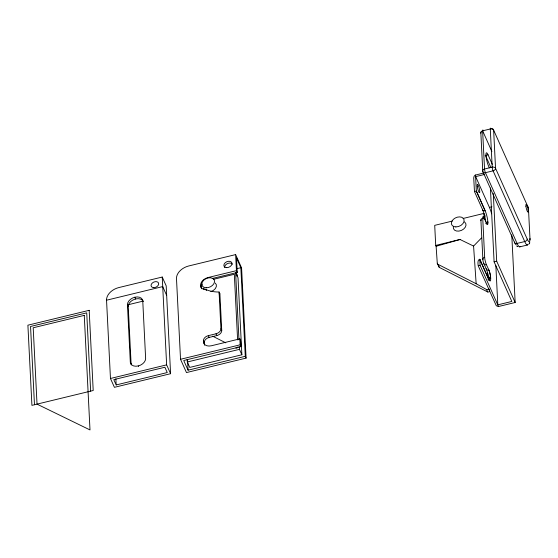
<?xml version="1.0" encoding="UTF-8"?>
<svg xmlns="http://www.w3.org/2000/svg" width="558" height="558" viewBox="0 0 558 558"><rect width="100%" height="100%" fill="white"/><g stroke="black" fill="none" stroke-linecap="round" stroke-linejoin="round"><path stroke-width="0.84" d="M528.893 244.146L529.549 243.155M529.619 243.002L529.758 242.681L529.396 243.49M489.666 290.976A1.297 0.893 -24.1 0 1 488.843 291.869A1.297 0.893 -24.1 0 1 487.615 291.932L486.583 289.574L476.155 283.729L473.575 246.071L481.408 238.022M483.388 218.241A2.671 1.841 -24.1 0 1 484.086 217.997L484.135 217.983A5.35 1.004 76.4 0 0 482.74 218.269L484.651 257.329A5.35 1.004 76.4 0 0 486.43 264.68L488.85 269.981A5.35 1.004 76.4 0 1 490.621 277.34L490.677 278.533A8.021 1.507 76.4 0 1 488.592 278.958L479.789 259.282C477.606 259.707 477.836 262.916 478.185 265.72L496.313 305.756L498.385 306.551L515.16 302.492L511.77 234.827M487.629 291.918L439.46 267.484A2.685 1.855 -24.1 0 1 438.672 266.326L437.27 263.188L436.112 246.266L460.029 239.487L473.575 246.071M483.849 172.994L475.179 175.135L474.133 176.195L473.714 177.911L474.474 191.554L482.489 209.459A10.7 2.009 76.4 0 1 485.781 221.603M474.684 191.485L476.379 191.066L485.132 210.75A2.671 1.841 -24.1 0 1 482.489 209.459M478.387 265.65L480.089 265.231L479.789 259.282M452.224 221.108L434.71 225.355L435.714 245.436L460.029 239.487M516.464 244.899A10.7 2.009 76.4 0 1 514.413 242.13L482.775 171.404L480.863 133.216A2.671 1.869 -2.9 0 1 482.628 130.83L490.287 128.975A2.671 0.502 76.4 0 1 490.914 128.682M485.16 155.424L485.955 155.229A8.021 1.507 76.4 0 1 488.041 154.803L492.295 164.303M485.488 155.424L488.041 154.803M484.714 174.424L475.653 176.621L489.422 207.402A13.371 2.504 76.4 0 1 491.661 213.798M235.629 254.594L188.771 265.957A13.371 9.221 -24.1 0 0 176.488 278.595L180.527 359.275L186.47 372.57L246.092 358.11L241.579 267.889L235.629 254.594L236.432 270.651L237.241 272.45L212.166 278.533M162.238 277.04L118.833 287.565A13.371 9.221 -24.1 0 0 106.543 300.211L110.463 378.484L114.418 387.322L170.588 373.7L166.193 285.884L162.238 277.04L166.633 364.862L170.588 373.7M106.543 300.211L162.713 286.589L166.668 295.426M236.662 268.726L240.854 267.707L236.515 258.005L237.241 272.45M489.422 207.402L491.891 206.802M236.432 270.651L208.015 277.542A8.021 5.531 -24.1 0 0 200.643 285.131L201.515 288.172A5.35 3.69 -24.1 0 0 201.605 288.751M463.07 218.478L483.919 213.421L484.211 219.287M213.47 279.335L234.325 274.278L237.61 339.885M482.74 218.269L482.698 218.276A2.671 1.869 -2.9 0 0 480.933 220.661L482.893 259.714A2.671 0.502 76.4 0 0 483.779 263.39L486.158 268.705A8.021 1.507 76.4 0 1 488.787 279.293M128.263 304.717L143.329 301.062M485.767 223.556A2.671 1.841 -24.1 0 1 486.464 223.312L486.506 223.298A5.35 1.004 76.4 0 0 487.859 223.026L487.838 221.77A8.021 1.507 76.4 0 0 485.132 210.75L476.33 191.073L475.528 175.017M519.721 246.873L527.38 245.018M484.651 257.329L484.7 257.315A2.671 1.869 -2.9 0 0 482.893 259.714M495.853 265.754L497.813 304.849L511.819 301.453L494.095 261.835L496.69 261.2L493.3 193.535M486.471 264.673L486.43 264.68A2.671 1.841 -24.1 0 1 483.779 263.39M204.667 345.193A8.021 5.531 -24.1 0 1 204.291 343.686L203.426 340.694A5.35 3.69 -24.1 0 1 208.343 335.637L216.016 333.775A5.35 3.69 -24.1 0 0 220.933 328.718L219.092 292.029A35.768 24.671 -24.1 0 1 206.237 289.7L204.96 289.121A5.35 3.69 -24.1 0 1 200.706 286.373M204.291 343.686L204.235 342.493A5.35 3.69 -24.1 0 1 209.145 337.437L216.818 335.574A5.35 3.69 -24.1 0 0 221.735 330.517L219.901 293.829L219.092 292.029M486.158 268.705A2.671 1.841 -24.1 0 0 488.801 269.995L488.85 269.981M488.815 279.739A2.671 1.869 -2.9 0 1 490.58 277.347L490.621 277.34A5.35 1.004 76.4 0 0 488.801 269.995M240.854 267.707L245.29 356.311L188.074 370.191L183.735 360.489L240.951 346.616L240.651 340.666L239.849 338.866L211.433 345.758A8.021 5.531 -24.1 0 1 203.489 341.887M487.852 279.209A2.671 1.841 -24.1 0 1 488.55 278.965L488.592 278.958M488.752 280.423A2.671 1.869 -2.9 0 1 490.635 278.547L490.677 278.533M180.527 359.275L240.149 344.816L239.849 338.866M110.463 378.484L166.633 364.862M238.977 339.836L235.595 272.339L238.022 277.758L241.872 354.769L189.72 367.415L187.3 361.996L239.452 349.35L239.319 346.755M116.176 384.936L167.247 372.556L164.875 367.248L113.804 379.628L116.176 384.936L115.876 378.861M516.806 246.078L517.489 246.538M517.224 246.406L517.698 246.643M437.27 263.188A2.685 1.918 -29.4 0 0 438.072 264.394L476.155 283.729M212.577 336.146L225.788 342.842M435.714 245.436L436.112 246.266M483.109 130.279A2.671 0.502 76.4 0 0 482.628 130.83L491.87 151.49M514.413 242.13A2.671 1.841 -24.1 0 0 517.064 243.421L524.722 241.558A2.671 1.841 -24.1 0 0 527.184 239.033L495.546 168.307L493.635 130.126A2.671 1.841 -24.1 0 0 491.926 128.738M485.844 156.212L490.803 167.302M489.324 167.839L488.62 166.256A8.021 1.507 76.4 0 1 485.955 155.229M484.225 214.105L485.146 216.162M484.086 217.997L486.506 223.298M496.69 261.2L515.16 302.492M479.747 259.289L488.55 278.965M480.047 265.238L498.517 306.523M488.668 288.437L489.701 290.739M438.072 264.387L439.46 267.484M240.149 344.816L240.951 346.616M245.29 356.311L246.092 358.11M239.452 349.35L241.872 354.769M206.237 289.7L206.593 290.481M204.96 289.121L205.316 289.909M220.933 328.718L221.735 330.517M200.643 285.131L201.515 288.172M216.016 333.775L216.818 335.574M208.343 335.637L209.145 337.437M203.426 340.694L204.235 342.493M131.283 364.855A8.021 5.531 -24.1 0 1 131.102 363.844L130.314 362.072L127.447 304.801A8.021 5.531 -24.1 0 1 134.82 297.219L135.608 298.983M127.447 304.801L128.235 306.572L131.102 363.844M130.314 362.072A8.021 5.531 -24.1 0 0 138.258 365.943L138.51 366.494M487.573 272.388L487.922 277.452M529.772 239.898A2.671 1.869 -2.9 0 0 529.961 238.468L528.433 207.925L493.635 130.126A2.671 1.869 -2.9 0 0 490.287 128.975L492.198 167.156A2.671 0.502 76.4 0 0 493.084 170.832L524.722 241.558A13.371 2.504 76.4 0 0 527.98 244.251M490.398 187.99L494.095 261.835M490.58 277.347L490.635 278.547M482.628 130.83L484.539 169.011A2.671 0.502 76.4 0 0 485.425 172.694L517.064 243.421A13.371 2.504 76.4 0 0 520.161 246.496M489.01 276.921L489.094 278.651M187.551 359.764L188.074 370.191M187.167 359.401L187.3 361.996M90.64 391.13L86.727 312.857L30.55 326.479L34.47 404.752M237.945 346.79A1.297 0.893 -24.1 0 1 237.241 347.85A1.297 0.893 -24.1 0 1 235.867 347.99M215.269 283.094A6.689 4.61 -24.1 0 1 210.868 291.618M203.823 289.393A6.689 4.61 -24.1 0 1 203.677 288.116M134.82 297.219A8.021 5.531 -24.1 0 1 142.764 301.083L145.631 358.362A8.021 5.531 -24.1 0 1 138.258 365.943M128.235 306.572A8.021 5.531 -24.1 0 1 134.548 299.297A8.021 5.531 -24.1 0 1 143.183 301.348M201.452 286.931A8.021 5.531 -24.1 0 1 202.17 284.092M219.901 293.829A35.768 24.671 -24.1 0 1 219.029 293.822M235.846 273.148A4.255 2.936 -24.1 0 1 236.913 276.196M224.693 267.498A4.255 2.936 -24.1 0 1 227.636 263.516A4.255 2.936 -24.1 0 1 232.442 264.206M486.102 222.921A2.671 1.869 -2.9 0 1 487.797 221.784L487.859 223.026A2.671 1.869 -2.9 0 0 486.283 223.981M480.933 220.661A2.671 0.502 76.4 0 1 481.296 219.943M489.345 207.702A2.671 1.841 -24.1 0 1 489.582 207.604M480.863 133.216A2.671 1.841 -24.1 0 1 481.226 132.072M528.105 209.522A2.671 1.869 -2.9 0 0 528.433 207.925A2.671 1.841 -24.1 0 0 527.617 206.753M529.961 238.468A10.7 2.009 76.4 0 1 527.184 239.033M488.627 288.772A1.304 0.956 -21 0 1 486.562 289.602M464.458 221.938A6.689 4.61 -24.1 0 1 461.459 230.391A6.689 4.61 -24.1 0 1 453.333 226.806M492.198 167.156L484.539 169.011A2.671 1.869 -2.9 0 0 482.775 171.404A2.671 1.841 -24.1 0 0 485.425 172.694L493.084 170.832A2.671 1.841 -24.1 0 0 495.546 168.307A2.671 1.869 -2.9 0 0 492.198 167.156M89.182 310.325L27.9 325.188L31.918 405.366L93.2 390.509L89.182 310.325M84.265 315.382L33.201 327.769L37.023 404.132L89.998 429.932L84.265 315.382M206.251 287.775A6.689 4.61 -24.1 0 0 214.391 280.367A6.689 4.61 -24.1 0 0 203.83 280.137A6.689 4.61 -24.1 0 0 206.251 287.775M153.722 287.635A4.011 2.769 -24.1 0 0 158.605 283.192A4.011 2.769 -24.1 0 0 152.271 283.052A4.011 2.769 -24.1 0 0 153.722 287.635M226.701 267.638A4.255 2.936 -24.1 0 0 231.884 262.923A4.255 2.936 -24.1 0 0 225.167 262.769A4.255 2.936 -24.1 0 0 226.701 267.638M477.299 186.574A4.255 0.795 76.4 0 0 479.475 192.636A4.255 0.795 76.4 0 0 478.659 186.295A4.255 0.795 76.4 0 0 477.299 186.574M525.936 206.383A4.011 0.753 76.4 0 0 527.987 212.103A4.011 0.753 76.4 0 0 527.212 206.125A4.011 0.753 76.4 0 0 525.936 206.383M455.851 226.918A6.689 4.61 -24.1 0 0 463.991 219.517A6.689 4.61 -24.1 0 0 453.431 219.28A6.689 4.61 -24.1 0 0 455.851 226.918"/></g></svg>
